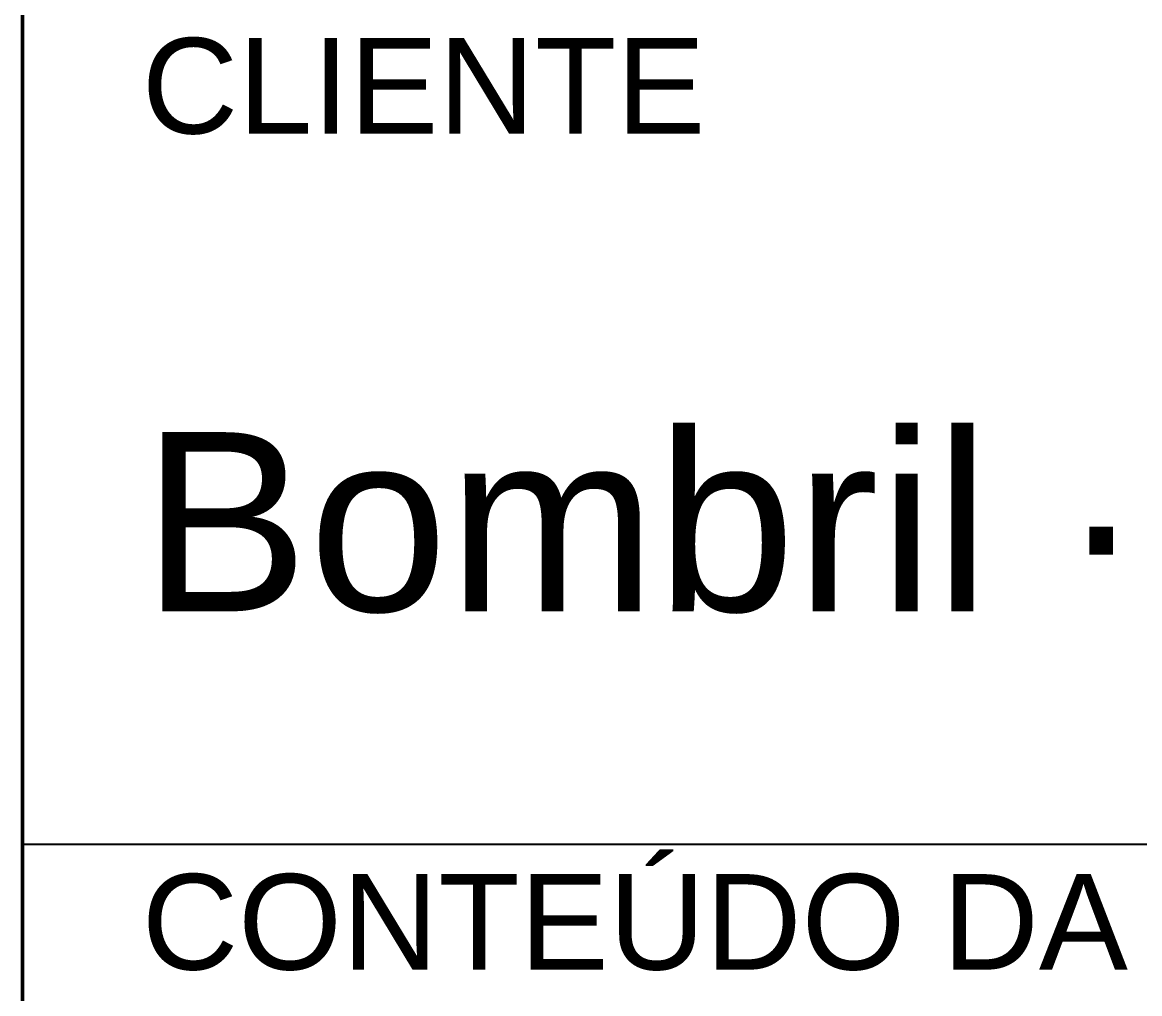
# Model space of a CAD drawing. Header units: millimetres. Extents: x 0 to 594, y 0 to 420.
# Drawn here: x 404 to 422.71, y 45.5 to 61.76 of the extents above; entities that cross this region are included whole.
import ezdxf
from ezdxf.enums import TextEntityAlignment as Align

# ---------------------------------------------------------------- set-up
doc = ezdxf.new("R2010")
doc.units = ezdxf.units.MM
doc.layers.add('00_MOLDURA', color=7, linetype='CONTINUOUS', lineweight=50)
doc.layers.add('09_TEXTO', color=7, linetype='CONTINUOUS', lineweight=18)
doc.styles.add('ARIAL', font='Arial.ttf')

msp = doc.modelspace()

# ---------------------------------------------------------------- linework, layer by layer
at = {"layer": '00_MOLDURA', "lineweight": 25}
msp.add_line((404, 48), (584, 48), dxfattribs=at)
at = {"layer": '00_MOLDURA', "lineweight": 50}
msp.add_lwpolyline([(404, 10), (584, 10), (584, 76), (404, 76)], close=True, dxfattribs=at)

# ---------------------------------------------------------------- texts
at = {"layer": '09_TEXTO', "color": 8, "style": 'ARIAL'}
for s, p in [('CLIENTE', (406, 61.5)), ('CONTEÚDO DA FOLHA', (406, 47.5))]:
    msp.add_text(s, height=1.6, dxfattribs=at).set_placement(p, align=Align.TOP_LEFT)
at = {"layer": '09_TEXTO', "style": 'ARIAL'}
msp.add_text('Bombril · Limpol Perfumes', height=3, dxfattribs=at).set_placement((406, 51), align=Align.BOTTOM_LEFT)

doc.saveas('drawing.dxf')
